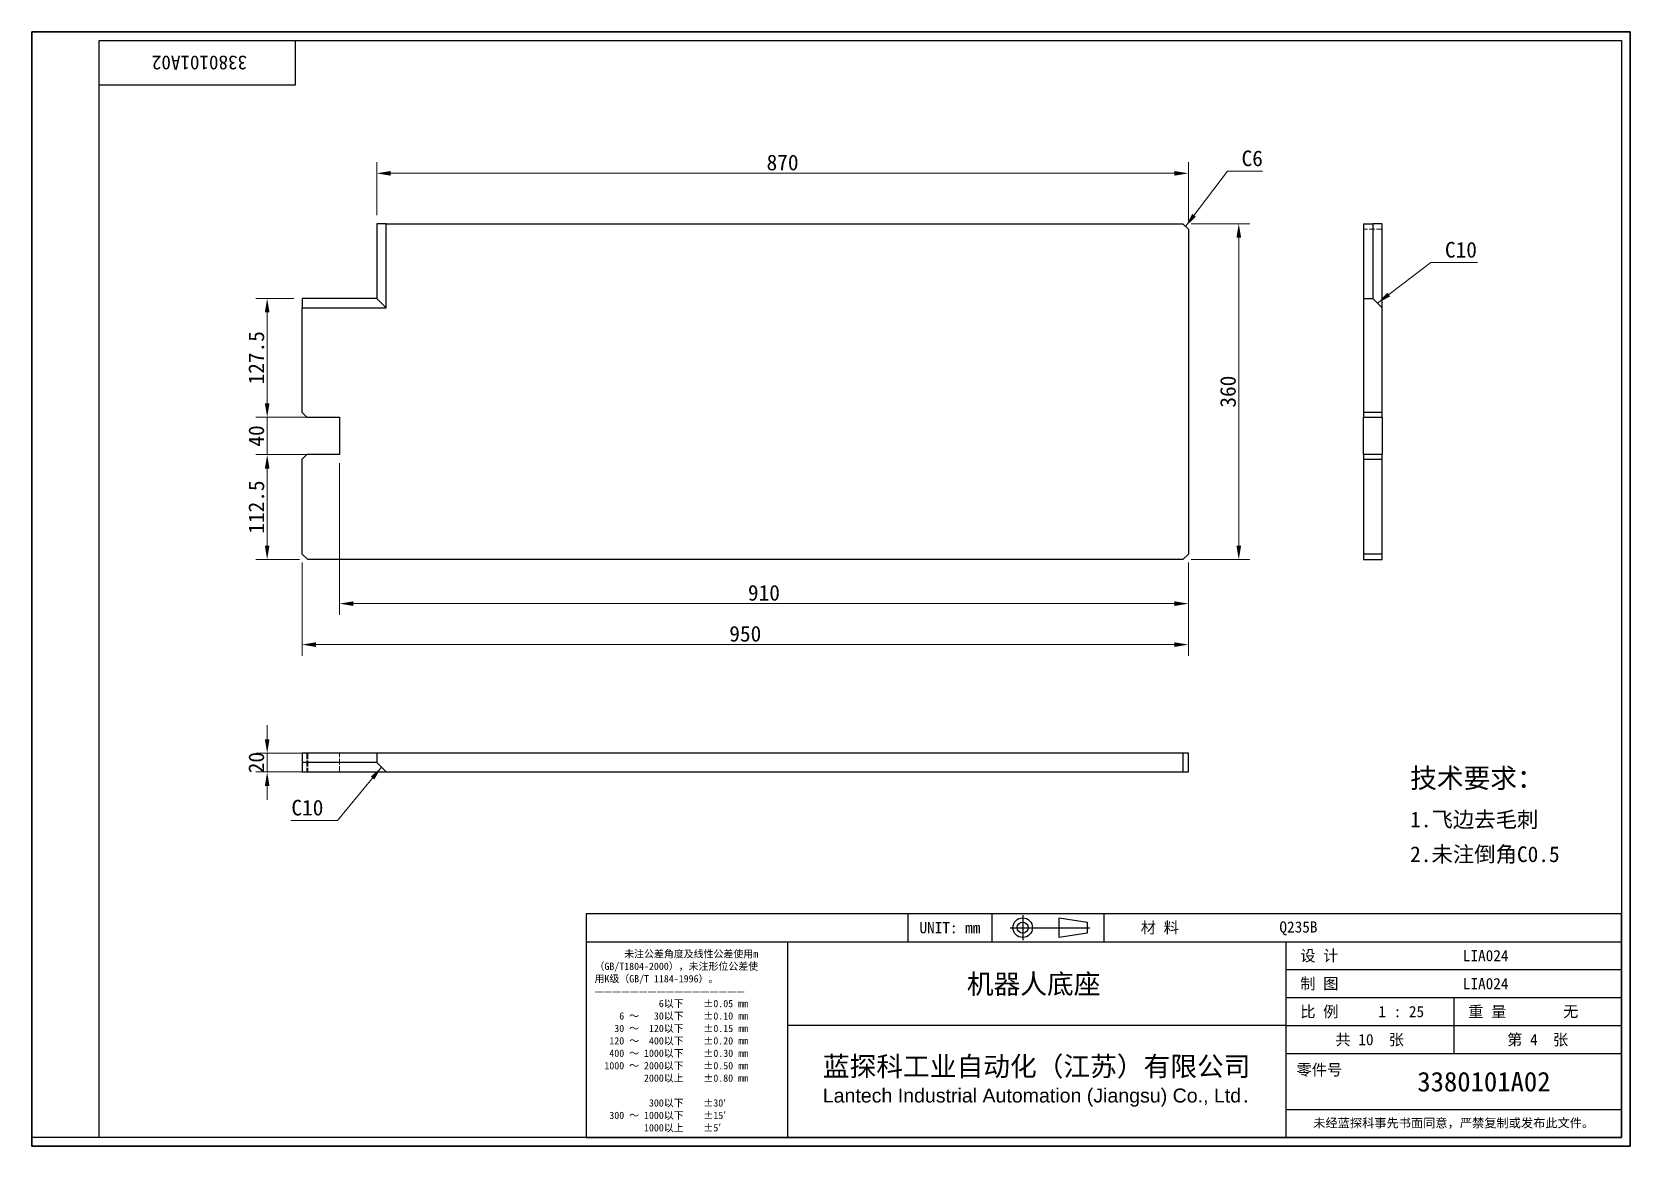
# Model space of a CAD drawing. Header units: millimetres. Extents: x 36 to 1749, y 33 to 1227.
import ezdxf
from ezdxf.enums import TextEntityAlignment as Align

# ---------------------------------------------------------------- set-up
doc = ezdxf.new("R2010")
doc.units = ezdxf.units.MM
doc.header["$LTSCALE"] = 6
doc.linetypes.add('CHAIN', pattern=[0.3543, 0.2362, -0.0295, 0.0591, -0.0295])
doc.linetypes.add('DASHED', pattern=[0.2067, 0.1654, -0.0413])
for name, color, linetype, lineweight in [('1', 7, 'Continuous', 18), ('可见 (ISO)', 7, 'Continuous', 25), ('图框 (ISO)', 7, 'Continuous', 35), ('标题 (ISO)', 7, 'Continuous', 25)]:
    doc.layers.add(name, color=color, linetype=linetype, lineweight=lineweight)
for name, color, linetype, lineweight, true_color in [('尺寸 (ISO)', 7, 'Continuous', 18, 0x008000), ('符号 (ISO)', 7, 'Continuous', 18, 0x008000), ('隐藏 (ISO)', 5, 'DASHED', 18, 0x0000ff)]:
    doc.layers.add(name, color=color, linetype=linetype, lineweight=lineweight, true_color=true_color)
doc.styles.add('文本样式164', font='SimSun.ttf')
doc.styles.add('文本样式165', font='SimSun.ttf')
doc.styles.add('文本样式74', font='SimSun.ttf')
doc.styles.add('最新国标', font='simfang.ttf')
doc.styles.add('注释文本 (ISO)', font='simfang.ttf')
doc.dimstyles.new('默认 (GB)', dxfattribs={"dimscale": 6, "dimtxt": 2.8, "dimasz": 2.5, "dimexe": 2, "dimexo": 1.5, "dimgap": 0.5, "dimtad": 1, "dimtoh": 1, "dimdsep": 46, "dimtxsty": '最新国标', "dimcen": 0.09, "dimdle": 10, "dimclrd": 256, "dimclre": 256, "dimclrt": 256, "dimaunit": 1, "dimadec": 3, "dimazin": 2, "dimtfac": 0.535714, "dimtdec": 3, "dimtmove": 0, "dimatfit": 3, "dimfxl": 0, "dimtolj": 1, "dimlwd": -1, "dimlwe": -1, "dimarcsym": 0})
doc.dimstyles.new('默认 (GB)$7', dxfattribs={"dimscale": 6, "dimtxt": 2.8, "dimasz": 2.5, "dimexe": 2, "dimexo": 1.5, "dimgap": 0.5, "dimtad": 1, "dimtoh": 1, "dimdsep": 46, "dimtxsty": '最新国标', "dimcen": 0.09, "dimdle": 10, "dimclrd": 256, "dimclre": 256, "dimclrt": 256, "dimaunit": 1, "dimadec": 3, "dimazin": 2, "dimtfac": 0.535714, "dimtdec": 3, "dimtmove": 0, "dimatfit": 3, "dimfxl": 0, "dimtolj": 1, "dimlwd": -1, "dimlwe": -1, "dimarcsym": 0})

# ---------------------------------------------------------------- blocks, each defined once
blk = doc.blocks.new('图框 最新国标')
at = {"layer": '图框 (ISO)'}
for p, q in [((6, 7), (6, 204.5)), ((6, 204.5), (291.5, 204.5)), ((291.5, 204.5), (291.5, 5.5)), ((6, 7), (6, 5.5)), ((6, 7), (6, 5.5)), ((291.5, 5.5), (6, 5.5))]:
    blk.add_line(p, q, dxfattribs=at)
at = {"layer": '图框 (ISO)', "color": 7, "linetype": 'Continuous', "lineweight": 25}
for p, q in [((18, 203), (290, 203)), ((18, 7), (18, 203)), ((18, 203), (290, 203)), ((53, 203), (53, 195)), ((290, 203), (290, 7)), ((290, 203), (290, 7)), ((53, 195), (18, 195)), ((290, 7), (6, 7)), ((290, 7), (18, 7))]:
    blk.add_line(p, q, dxfattribs=at)
at = {"layer": '图框 (ISO)', "style": '文本样式74'}
blk.add_attdef('零件代号_001', (44.43, 200.25), '', height=2.5, rotation=180, dxfattribs=at)
blk = doc.blocks.new('标题栏 最新国标')
at = {"layer": '标题 (ISO)'}
for p, q in [((381.98, -183.84), (196.98, -183.84)), ((196.98, -183.84), (196.98, -223.84)), ((254.48, -183.84), (254.48, -188.84)), ((269.48, -183.84), (269.48, -188.84)), ((281.48, -188.09), (281.48, -184.59)), ((281.48, -184.59), (286.48, -185.34)), ((286.48, -185.34), (286.48, -187.34)), ((289.48, -183.84), (289.48, -188.84)), ((381.98, -223.84), (381.98, -183.84)), ((383.48, -183.84), (383.48, -225.34)), ((286.48, -187.34), (281.48, -188.09)), ((196.98, -188.84), (381.98, -188.84)), ((232.98, -188.84), (232.98, -223.84)), ((321.98, -188.84), (321.98, -223.84)), ((321.98, -193.84), (381.98, -193.84)), ((321.98, -198.84), (381.98, -198.84)), ((351.98, -198.84), (351.98, -208.84)), ((321.98, -203.84), (232.98, -203.84)), ((321.98, -203.84), (381.98, -203.84)), ((321.98, -208.84), (381.98, -208.84)), ((321.98, -218.84), (381.98, -218.84)), ((196.98, -223.84), (381.98, -223.84)), ((383.48, -225.34), (196.98, -225.34))]:
    blk.add_line(p, q, dxfattribs=at)
at = {"layer": '标题 (ISO)', "linetype": 'CHAIN', "ltscale": 5.000333}
blk.add_line((274.98, -184.09), (274.98, -188.59), dxfattribs=at)
at = {"layer": '标题 (ISO)', "linetype": 'CHAIN', "ltscale": 15.834605}
blk.add_line((272.73, -186.34), (286.98, -186.34), dxfattribs=at)
at = {"layer": '标题 (ISO)'}
for radius in [1.75, 1]:
    blk.add_circle((274.98, -186.34), radius, dxfattribs=at)
at = {"layer": '1', "style": '文本样式164'}
for s, p in [('UNIT: mm', (261.98, -186.34)), ('材 料', (299.48, -186.34)), ('设 计', (327.98, -191.34)), ('制 图', (327.98, -196.34)), ('比 例', (327.98, -201.34)), ('重 量', (357.98, -201.34)), ('共 10  张', (336.98, -206.34)), ('第 4  张', (366.98, -206.34))]:
    blk.add_text(s, height=2, dxfattribs=at).set_placement(p, align=Align.MIDDLE_CENTER)
at = {"layer": '标题 (ISO)', "style": '注释文本 (ISO)'}
for s, insert, char_height, attachment_point, line_spacing_factor in [('\\fSimSun|b0|i0;{\\H1.3000;      未注公差角度及线性公差使用m\\P}\\fSimSun|b0|i0;{\\H1.3000;（GB/T1804-2000），未注形位公差使\\P}\\fSimSun|b0|i0;{\\H1.3000;用K级（GB/T 1184-1996）。\\P}\\fSimSun|b0|i0;{\\H1.3000;—————————————————\\P}\\fSimSun|b0|i0;{\\H1.3000;             6以下    ±0.05 mm\\P}\\fSimSun|b0|i0;{\\H1.3000;     6 ～   30以下    ±0.10 mm\\P}\\fSimSun|b0|i0;{\\H1.3000;    30 ～  120以下    ±0.15 mm\\P}\\fSimSun|b0|i0;{\\H1.3000;   120 ～  400以下    ±0.20 mm\\P}\\fSimSun|b0|i0;{\\H1.3000;   400 ～ 1000以下    ±0.30 mm\\P}\\fSimSun|b0|i0;{\\H1.3000;  1000 ～ 2000以下    ±0.50 mm\\P}\\fSimSun|b0|i0;{\\H1.3000;          2000以上    ±0.80 mm\\P}\\fSimSun|b0|i0;{\\H1.3000;\\P}\\fSimSun|b0|i0;{\\H1.3000;           300以下    ±30′\\P}\\fSimSun|b0|i0;{\\H1.3000;   300 ～ 1000以下    ±15′\\P}\\fSimSun|b0|i0;{\\H1.3000;          1000以上    ±5′}', (198.48, -206.63), 1.3, 4, 1.023913), ('{\\fMicrosoft YaHei|b0|i0|c134|p34;\\H1.75x;蓝探科工业自动化（江苏）有限公司\\P\\fArial|b0|i0|c0|p34;\\H0.71429x;Lantech Industrial Automation (Jiangsu) Co., Ltd\\fFangSong|b0|i0|c134|p49;.\\H1.15195x; }', (277.48, -213.84), 2, 5, 0.978695)]:
    blk.add_mtext(s, dxfattribs=dict(at, insert=insert, char_height=char_height, attachment_point=attachment_point, line_spacing_factor=line_spacing_factor))
at = {"layer": '标题 (ISO)', "attachment_point": 5, "style": '注释文本 (ISO)'}
for s, insert, char_height in [('\\fFangSong|b0|i0;零件号', (327.98, -211.84), 2), ('\\fSimSun|b0|i0;{\\H1.6000;未经蓝探科事先书面同意，严禁复制或发布此文件。}', (351.98, -221.34), 1.6)]:
    blk.add_mtext(s, dxfattribs=dict(at, insert=insert, char_height=char_height))
at = {"layer": '标题 (ISO)'}
for tag, p, height, style in [('材料_001', (320.84, -187.21), 2, '注释文本 (ISO)'), ('设计人_001', (353.61, -192.33), 2, '注释文本 (ISO)'), ('库存编号_001', (265, -198.14), 3.5, '文本样式165'), ('设计人_001', (353.61, -197.33), 2, '注释文本 (ISO)'), ('视图比例_001', (338.53, -202.33), 2, '注释文本 (ISO)'), ('质量\\P3;_001', (371.53, -202.3), 2, '注释文本 (ISO)'), ('零件代号_001', (345.48, -215.59), 3.5, '文本样式165')]:
    blk.add_attdef(tag, p, '', height=height, dxfattribs=dict(at, style=style))
blk = doc.blocks.new('*D5')
at = {"layer": 'Defpoints', "color": 0, "transparency": 16777216}
for p in [(1269.6, 1021.5), (1269.6, 661.5), (1329.6, 661.5)]:
    blk.add_point(p, dxfattribs=at)
at = {"layer": '尺寸 (ISO)', "color": 116, "true_color": 0x00803f, "transparency": 16777216}
for p, q in [((1278.6, 1021.5), (1341.6, 1021.5)), ((1329.6, 1006.5), (1329.6, 676.5)), ((1278.6, 661.5), (1341.6, 661.5))]:
    blk.add_line(p, q, dxfattribs=at)
for points in [[(1327.1, 1006.5), (1332.1, 1006.5), (1329.6, 1021.5)], [(1327.1, 676.5), (1332.1, 676.5), (1329.6, 661.5)]]:
    blk.add_solid(points, dxfattribs=at)
at = {"layer": '尺寸 (ISO)', "transparency": 16777216, "insert": (1318.1, 841.5), "char_height": 16.8, "attachment_point": 5, "rotation": 90, "style": '最新国标'}
blk.add_mtext('\\A1;360', dxfattribs=at)
blk = doc.blocks.new('*D6')
at = {"layer": 'Defpoints', "color": 0, "transparency": 16777216}
for p in [(325.6, 667.5), (1275.6, 667.5), (1275.6, 570.4)]:
    blk.add_point(p, dxfattribs=at)
at = {"layer": '尺寸 (ISO)', "color": 116, "true_color": 0x00803f, "transparency": 16777216}
for p, q in [((325.6, 658.5), (325.6, 558.4)), ((1275.6, 658.5), (1275.6, 558.4)), ((340.6, 570.4), (1260.6, 570.4))]:
    blk.add_line(p, q, dxfattribs=at)
for points in [[(340.6, 572.9), (340.6, 567.9), (325.6, 570.4)], [(1260.6, 572.9), (1260.6, 567.9), (1275.6, 570.4)]]:
    blk.add_solid(points, dxfattribs=at)
at = {"layer": '尺寸 (ISO)', "transparency": 16777216, "insert": (800.6, 581.9), "char_height": 16.8, "attachment_point": 5, "style": '最新国标'}
blk.add_mtext('\\A1;950', dxfattribs=at)
blk = doc.blocks.new('*D7')
at = {"layer": 'Defpoints', "color": 0, "transparency": 16777216}
for p in [(365.6, 774), (1275.6, 667.5), (1275.6, 614.3)]:
    blk.add_point(p, dxfattribs=at)
at = {"layer": '尺寸 (ISO)', "color": 116, "true_color": 0x00803f, "transparency": 16777216}
for p, q in [((365.6, 765), (365.6, 602.3)), ((1275.6, 658.5), (1275.6, 602.3)), ((380.6, 614.3), (1260.6, 614.3))]:
    blk.add_line(p, q, dxfattribs=at)
for points in [[(380.6, 616.8), (380.6, 611.8), (365.6, 614.3)], [(1260.6, 616.8), (1260.6, 611.8), (1275.6, 614.3)]]:
    blk.add_solid(points, dxfattribs=at)
at = {"layer": '尺寸 (ISO)', "transparency": 16777216, "insert": (820.6, 625.8), "char_height": 16.8, "attachment_point": 5, "style": '最新国标'}
blk.add_mtext('\\A1;910', dxfattribs=at)
blk = doc.blocks.new('*D8')
at = {"layer": 'Defpoints', "color": 0, "transparency": 16777216}
for p in [(288.1, 774), (330.6, 774), (331.6, 661.5)]:
    blk.add_point(p, dxfattribs=at)
at = {"layer": '尺寸 (ISO)', "color": 116, "true_color": 0x00803f, "transparency": 16777216}
for p, q in [((321.6, 774), (276.1, 774)), ((288.1, 676.5), (288.1, 759)), ((322.6, 661.5), (276.1, 661.5))]:
    blk.add_line(p, q, dxfattribs=at)
for points in [[(285.6, 759), (290.6, 759), (288.1, 774)], [(285.6, 676.5), (290.6, 676.5), (288.1, 661.5)]]:
    blk.add_solid(points, dxfattribs=at)
at = {"layer": '尺寸 (ISO)', "transparency": 16777216, "insert": (276.6, 717.8), "char_height": 16.8, "attachment_point": 5, "rotation": 90, "style": '最新国标'}
blk.add_mtext('\\A1;112.5', dxfattribs=at)
blk = doc.blocks.new('*D9')
at = {"layer": 'Defpoints', "color": 0, "transparency": 16777216}
for p in [(365.6, 814), (288.1, 774), (365.6, 774)]:
    blk.add_point(p, dxfattribs=at)
at = {"layer": '尺寸 (ISO)', "color": 116, "true_color": 0x00803f, "transparency": 16777216}
for p, q in [((288.1, 829), (288.1, 844)), ((356.6, 814), (276.1, 814)), ((288.1, 814), (288.1, 799)), ((288.1, 799), (288.1, 789)), ((288.1, 774), (288.1, 789)), ((356.6, 774), (276.1, 774)), ((288.1, 759), (288.1, 744))]:
    blk.add_line(p, q, dxfattribs=at)
for points in [[(285.6, 829), (290.6, 829), (288.1, 814)], [(285.6, 759), (290.6, 759), (288.1, 774)]]:
    blk.add_solid(points, dxfattribs=at)
at = {"layer": '尺寸 (ISO)', "transparency": 16777216, "insert": (276.6, 794), "char_height": 16.8, "attachment_point": 5, "rotation": 90, "style": '最新国标'}
blk.add_mtext('\\A1;40', dxfattribs=at)
blk = doc.blocks.new('*D10')
at = {"layer": 'Defpoints', "color": 0, "transparency": 16777216}
for p in [(288.1, 941.5), (325.6, 941.5), (330.6, 814)]:
    blk.add_point(p, dxfattribs=at)
at = {"layer": '尺寸 (ISO)', "color": 116, "true_color": 0x00803f, "transparency": 16777216}
for p, q in [((316.6, 941.5), (276.1, 941.5)), ((288.1, 829), (288.1, 926.5)), ((321.6, 814), (276.1, 814))]:
    blk.add_line(p, q, dxfattribs=at)
for points in [[(285.6, 926.5), (290.6, 926.5), (288.1, 941.5)], [(285.6, 829), (290.6, 829), (288.1, 814)]]:
    blk.add_solid(points, dxfattribs=at)
at = {"layer": '尺寸 (ISO)', "transparency": 16777216, "insert": (276.6, 877.8), "char_height": 16.8, "attachment_point": 5, "rotation": 90, "style": '最新国标'}
blk.add_mtext('\\A1;127.5', dxfattribs=at)
blk = doc.blocks.new('*D11')
at = {"layer": 'Defpoints', "color": 0, "transparency": 16777216}
for p in [(1275.6, 1075.5), (405.6, 1021.5), (1275.6, 1015.5)]:
    blk.add_point(p, dxfattribs=at)
at = {"layer": '尺寸 (ISO)', "color": 116, "true_color": 0x00803f, "transparency": 16777216}
for p, q in [((405.6, 1030.5), (405.6, 1087.5)), ((1275.6, 1024.5), (1275.6, 1087.5)), ((420.6, 1075.5), (1260.6, 1075.5))]:
    blk.add_line(p, q, dxfattribs=at)
for points in [[(420.6, 1078), (420.6, 1073), (405.6, 1075.5)], [(1260.6, 1078), (1260.6, 1073), (1275.6, 1075.5)]]:
    blk.add_solid(points, dxfattribs=at)
at = {"layer": '尺寸 (ISO)', "transparency": 16777216, "insert": (840.6, 1087), "char_height": 16.8, "attachment_point": 5, "style": '最新国标'}
blk.add_mtext('\\A1;870', dxfattribs=at)
blk = doc.blocks.new('*D12')
at = {"layer": 'Defpoints', "color": 0, "transparency": 16777216}
for p in [(405.6, 453.9), (288.1, 433.9), (415.6, 433.9)]:
    blk.add_point(p, dxfattribs=at)
at = {"layer": '尺寸 (ISO)', "color": 116, "true_color": 0x00803f, "transparency": 16777216}
for p, q in [((288.1, 468.9), (288.1, 483.9)), ((396.6, 453.9), (276.1, 453.9)), ((288.1, 453.9), (288.1, 433.9)), ((406.6, 433.9), (276.1, 433.9)), ((288.1, 418.9), (288.1, 403.9))]:
    blk.add_line(p, q, dxfattribs=at)
for points in [[(285.6, 468.9), (290.6, 468.9), (288.1, 453.9)], [(285.6, 418.9), (290.6, 418.9), (288.1, 433.9)]]:
    blk.add_solid(points, dxfattribs=at)
at = {"layer": '尺寸 (ISO)', "transparency": 16777216, "insert": (276.6, 443.9), "char_height": 16.8, "attachment_point": 5, "rotation": 90, "style": '最新国标'}
blk.add_mtext('\\A1;20', dxfattribs=at)

msp = doc.modelspace()

# ---------------------------------------------------------------- linework, layer by layer
at = {"layer": '可见 (ISO)'}
for p, q in [((415.632, 1021.501), (405.632, 1021.501)), ((405.632, 1021.501), (405.632, 941.501)), ((415.632, 931.501), (415.632, 1021.501)), ((415.632, 1021.501), (1269.632, 1021.501)), ((1269.632, 1021.501), (1275.632, 1015.501)), ((1275.632, 1015.501), (1275.632, 667.501)), ((1463.392, 1021.501), (1463.392, 941.501)), ((1463.392, 1021.501), (1473.392, 1021.501)), ((1483.392, 1021.501), (1473.392, 1021.501)), ((1473.392, 1021.501), (1473.392, 941.501)), ((1483.392, 931.501), (1483.392, 1021.501)), ((405.632, 941.501), (325.632, 941.501)), ((325.632, 941.501), (325.632, 931.501)), ((325.632, 931.501), (415.632, 931.501)), ((325.632, 819.001), (325.632, 931.501)), ((415.632, 931.501), (405.632, 941.501)), ((1463.392, 941.501), (1473.392, 941.501)), ((1463.392, 941.501), (1463.392, 819.001)), ((1473.392, 941.501), (1483.392, 931.501)), ((1483.392, 819.001), (1483.392, 931.501)), ((330.632, 814.001), (325.632, 819.001)), ((330.632, 814.001), (365.632, 814.001)), ((365.632, 814.001), (365.632, 774.001)), ((1483.392, 819.001), (1463.392, 819.001)), ((1463.392, 819.001), (1463.392, 814.001)), ((1463.392, 814.001), (1483.392, 814.001)), ((1463.392, 774.001), (1463.392, 814.001)), ((1483.392, 814.001), (1483.392, 819.001)), ((1483.392, 814.001), (1483.392, 774.001)), ((325.632, 769.001), (330.632, 774.001)), ((365.632, 774.001), (330.632, 774.001)), ((1463.392, 774.001), (1463.392, 769.001)), ((1483.392, 774.001), (1463.392, 774.001)), ((1483.392, 769.001), (1483.392, 774.001)), ((325.632, 667.501), (325.632, 769.001)), ((1463.392, 769.001), (1463.392, 667.501)), ((1463.392, 769.001), (1483.392, 769.001)), ((1483.392, 667.501), (1483.392, 769.001)), ((331.632, 661.501), (325.632, 667.501)), ((1269.632, 661.501), (331.632, 661.501)), ((1275.632, 667.501), (1269.632, 661.501)), ((1463.392, 667.501), (1463.392, 661.501)), ((1483.392, 667.501), (1463.392, 667.501)), ((1463.392, 661.501), (1483.392, 661.501)), ((1483.392, 661.501), (1483.392, 667.501)), ((325.632, 453.922), (325.632, 443.922)), ((405.632, 453.922), (325.632, 453.922)), ((1269.632, 453.922), (405.632, 453.922)), ((405.632, 453.922), (405.632, 443.922)), ((1275.632, 453.922), (1269.632, 453.922)), ((1269.632, 453.922), (1269.632, 433.922)), ((1275.632, 433.922), (1275.632, 453.922)), ((405.632, 443.922), (325.632, 443.922)), ((325.632, 443.922), (325.632, 433.922)), ((325.632, 433.922), (415.632, 433.922)), ((415.632, 433.922), (405.632, 443.922)), ((415.632, 433.922), (1269.632, 433.922)), ((1269.632, 433.922), (1275.632, 433.922))]:
    msp.add_line(p, q, dxfattribs=at)
at = {"layer": '隐藏 (ISO)', "ltscale": 6.348889}
for p, q in [((1483.392, 1015.501), (1463.392, 1015.501)), ((330.632, 453.922), (330.632, 433.922)), ((331.632, 453.922), (331.632, 433.922)), ((365.632, 433.922), (365.632, 453.922))]:
    msp.add_line(p, q, dxfattribs=at)

# ---------------------------------------------------------------- block references
at = {"xscale": 6, "yscale": 6, "zscale": 6}
msp.add_blockref('图框 最新国标', (0, 0), dxfattribs=at).add_auto_attribs({'零件代号_001': '3380101A02'})
ref = msp.add_blockref('标题栏 最新国标', (-551.895, 1385.066), dxfattribs=dict(xscale=6, yscale=6, zscale=6))
ref.add_attrib('零件代号_001', '3380101A02', (1520.975, 91.5), dxfattribs={"layer": '标题 (ISO)', "height": 21, "style": '文本样式165'})
ref.add_attrib('库存编号_001', '机器人底座', (1038.092, 196.207), dxfattribs={"layer": '标题 (ISO)', "height": 21, "style": '文本样式165'})
ref.add_attrib('质量\\P3;_001', '无', (1677.257, 171.24), dxfattribs={"layer": '标题 (ISO)', "height": 12, "style": '注释文本 (ISO)'})
ref.add_attrib('视图比例_001', '1 : 25', (1479.291, 171.103), dxfattribs={"layer": '标题 (ISO)', "height": 12, "style": '注释文本 (ISO)'})
ref.add_attrib('设计人_001', 'LIA024', (1569.771, 231.069), dxfattribs={"layer": '标题 (ISO)', "height": 12, "style": '注释文本 (ISO)'})
ref.add_attrib('设计人_001', 'LIA024', (1569.771, 201.069), dxfattribs={"layer": '标题 (ISO)', "height": 12, "style": '注释文本 (ISO)'})
ref.add_attrib('材料_001', 'Q235B', (1373.16, 261.789), dxfattribs={"layer": '标题 (ISO)', "height": 12, "style": '注释文本 (ISO)'})

# ---------------------------------------------------------------- texts
at = {"layer": '符号 (ISO)', "char_height": 16.8, "style": '最新国标'}
for s, insert, attachment_point in [('C6', (1332.568, 1099.953), 1), ('C10', (1550.573, 1001.981), 1), ('C10', (348.384, 404.082), 3)]:
    msp.add_mtext(s, dxfattribs=dict(at, insert=insert, attachment_point=attachment_point))
at = {"layer": '符号 (ISO)', "insert": (1513.283, 386.579), "char_height": 12, "width": 176.05614, "attachment_point": 4, "line_spacing_factor": 1.32748, "style": '注释文本 (ISO)'}
msp.add_mtext('{\\H1.75x;技术要求：\\H0.8x;\\P1.飞边去毛刺\\P2.未注倒角C0.5}', dxfattribs=at)

# ---------------------------------------------------------------- dimensions: what is measured, and where the dimension line sits
at = {"layer": '尺寸 (ISO)', "color": 116, "true_color": 0x00803f}
for base, p1, p2, angle, override, picture, middle in [((1275.632, 1075.501), (405.632, 1021.501), (1275.632, 1015.501), 180, {"dimgap": 0.5, "dimtoh": 0, "dimdec": 2, "dimtol": 0, "dimlim": 0, "dimtp": 0, "dimtm": 0, "dimtdec": 3, "dimtofl": 0, "dimatfit": 1}, '*D11', (840.632, 1075.501)), ((1329.632, 661.501), (1269.632, 1021.501), (1269.632, 661.501), 270, {"dimgap": 0.5, "dimtoh": 0, "dimdec": 2, "dimtol": 0, "dimlim": 0, "dimtp": 0, "dimtm": 0, "dimtdec": 3, "dimtofl": 0, "dimatfit": 1}, '*D5', (1329.632, 841.501)), ((288.132, 941.501), (330.632, 814.001), (325.632, 941.501), 270, {"dimgap": 0.5, "dimtoh": 0, "dimdec": 2, "dimtol": 0, "dimlim": 0, "dimtp": 0, "dimtm": 0, "dimtdec": 3, "dimtofl": 0, "dimatfit": 1}, '*D10', (288.132, 877.751)), ((288.132, 774.001), (365.632, 814.001), (365.632, 774.001), 90, {"dimgap": 0.5, "dimtoh": 0, "dimdec": 2, "dimtol": 0, "dimlim": 0, "dimtp": 0, "dimtm": 0, "dimtdec": 3, "dimtofl": 0}, '*D9', (288.132, 794.001)), ((288.132, 774.001), (331.632, 661.501), (330.632, 774.001), 90, {"dimgap": 0.5, "dimtoh": 0, "dimdec": 2, "dimtol": 0, "dimlim": 0, "dimtp": 0, "dimtm": 0, "dimtdec": 3, "dimtofl": 0, "dimatfit": 1}, '*D8', (288.132, 717.751)), ((1275.632, 614.337), (365.632, 774.001), (1275.632, 667.501), 180, {"dimgap": 0.5, "dimtoh": 0, "dimdec": 2, "dimtol": 0, "dimlim": 0, "dimtp": 0, "dimtm": 0, "dimtdec": 3, "dimtofl": 0, "dimatfit": 1}, '*D7', (820.632, 614.337)), ((288.132, 433.922), (405.632, 453.922), (415.632, 433.922), 90, {"dimgap": 0.5, "dimtoh": 0, "dimdec": 2, "dimtol": 0, "dimlim": 0, "dimtp": 0, "dimtm": 0, "dimtdec": 3, "dimtofl": 1, "dimatfit": 1}, '*D12', (288.132, 443.922))]:
    dim = msp.add_linear_dim(base=base, p1=p1, p2=p2, angle=angle, dimstyle='默认 (GB)', override=override, dxfattribs=at)
    dim.commit()
    dim.dimension.update_dxf_attribs({"geometry": picture, "text_midpoint": middle, "dimtype": 160})
dim = msp.add_linear_dim(base=(1275.632, 570.395), p1=(325.632, 667.501), p2=(1275.632, 667.501), dimstyle='默认 (GB)', override={"dimgap": 0.5, "dimtoh": 0, "dimdec": 2, "dimtol": 0, "dimlim": 0, "dimtp": 0, "dimtm": 0, "dimtdec": 3, "dimtofl": 0, "dimatfit": 1}, dxfattribs=at)
dim.commit()
dim.dimension.update_dxf_attribs({"geometry": '*D6', "text_midpoint": (800.632, 570.395), "dimtype": 160})

# ---------------------------------------------------------------- leaders
at = {"layer": '符号 (ISO)', "color": 116, "true_color": 0x00803f, "annotation_type": 0, "has_hookline": 1}
for points, hookline_direction, text_width in [([(1272.632, 1018.501), (1317.568, 1077.757), (1332.568, 1077.757)], 0, 22.56), ([(1478.392, 936.501), (1535.573, 979.882), (1550.573, 979.882)], 0, 34.848), ([(410.632, 438.922), (363.384, 381.983), (348.384, 381.983)], 1, 34.848)]:
    msp.add_leader(points, dimstyle='默认 (GB)$7', override={"dimgap": 0, "dimtad": 1}, dxfattribs=dict(at, hookline_direction=hookline_direction, text_width=text_width))

doc.saveas('drawing.dxf')
